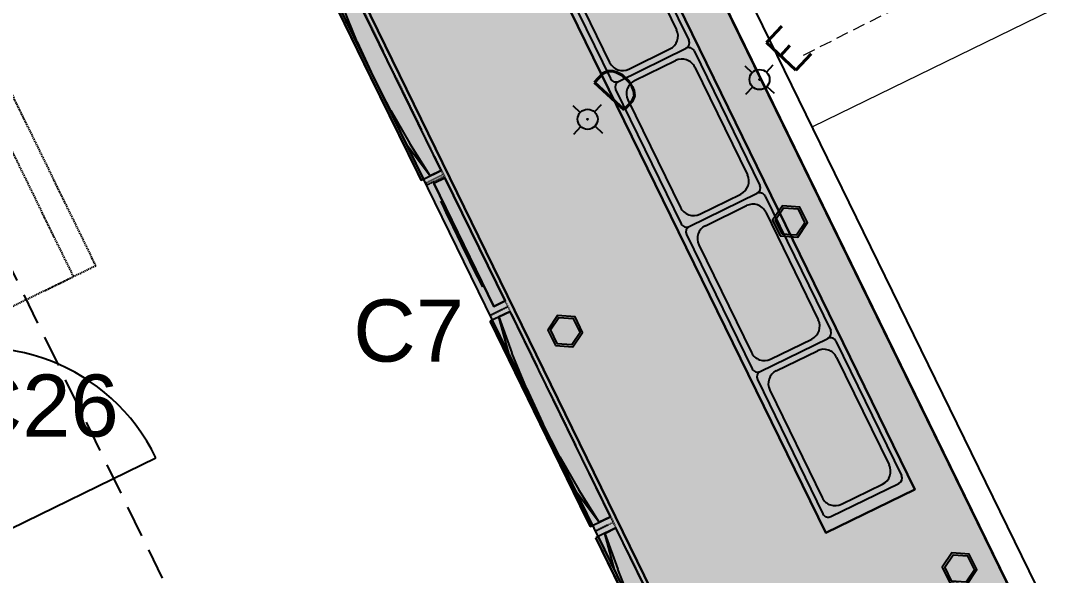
# Model space of a CAD drawing. Header units: millimetres. Extents: x 9159 to 17971, y 10368 to 13314.
# Drawn here: x 14528.6 to 14738.2, y 11445.5 to 11557.1 of the extents above; entities that cross this region are included whole.
import ezdxf
from ezdxf.enums import TextEntityAlignment as Align

# ---------------------------------------------------------------- set-up
doc = ezdxf.new("R2010")
doc.units = ezdxf.units.MM
doc.header["$LTSCALE"] = 5
for name, pattern in [('DASHED', [19.05, 12.7, -6.35]), ('HIDDEN', [0.375, 0.25, -0.125]), ('NASCOSTA', [0.375, 0.25, -0.125]), ('TRATTEGGIATA', [0.75, 0.5, -0.25])]:
    doc.linetypes.add(name, pattern=pattern)
for name, color, linetype in [('200-EquipBlack-3d', 250, 'Continuous'), ('200-EquipBorder-2d', 9, 'Continuous'), ('200-EquipDoors-2d', 252, 'Continuous'), ('200-EquipID-2d', 7, 'Continuous'), ('200-EquipInternal-2d', 252, 'Continuous'), ('200-EquipSteel-3d', 9, 'Continuous'), ('250-Drain-2D', 140, 'Continuous'), ('250-ele-2d', 20, 'Continuous')]:
    doc.layers.add(name, color=color, linetype=linetype)
doc.layers.add('200-InsPoint-3D', color=3, linetype='Continuous', plot=False)
doc.layers.add('Auto-Tefris', color=32, linetype='Continuous', lineweight=18)
doc.layers.add('SAF_DOSEME', color=147, linetype='Continuous', lineweight=0)
doc.styles.add('Arial', font='arial.ttf')
doc.styles.add('ROMANS', font='micross.ttf')
doc.styles.add('SIMPLEX', font='SIMPLEX')

# ---------------------------------------------------------------- blocks, each defined once
blk = doc.blocks.new('ELECTROLUX-MC-PORTASINISTRA400')
at = {"layer": '200-EquipDoors-2d', "extrusion": (-1, 0, 0)}
blk.add_line((0, 0), (0, -365), dxfattribs=at)
at = {"layer": '200-EquipDoors-2d'}
blk.add_arc((0, 30), 395, 270, 355.6442, dxfattribs=at)
at = {"layer": '200-EquipSteel-3d'}
for points in [[(0, 70, 205), (0, 70, 650), (395, 70, 650), (395, 70, 205)], [(0, 70, 650), (0, 30, 650), (395, 30, 650), (395, 70, 650)], [(0, 30, 205), (0, 70, 205), (395, 70, 205), (395, 30, 205)], [(0, 70, 650), (0, 30, 650), (0, 30, 205), (0, 70, 205)], [(395, 70, 650), (395, 30, 650), (395, 30, 205), (395, 70, 205)], [(100, 50, 599.6), (295, 50, 599.6), (295, 30, 565), (100, 30, 565)], [(100, 50, 599.6), (100, 30, 635), (295, 30, 635), (295, 50, 599.6)], [(100, 30, 635), (100, 30, 565), (100, 50, 599.6)], [(295, 30, 635), (295, 30, 565), (295, 50, 599.6)], [(100, 30, 635), (100, 25, 635), (295, 25, 635), (295, 30, 635)], [(295, 30, 605), (295, 25, 605), (100, 25, 605), (100, 30, 605)], [(100, 25, 605), (100, 30, 605), (100, 30, 635), (100, 25, 635)], [(100, 25, 635), (100, 25, 605), (295, 25, 605), (295, 25, 635)], [(295, 25, 635), (295, 30, 635), (295, 30, 605), (295, 25, 605)]]:
    blk.add_3dface(points, dxfattribs=at)
at = {"layer": '200-EquipSteel-3d', "invisible_edges": 5}
for points in [[(100, 30, 565), (0, 30, 205), (395, 30, 205), (295, 30, 565)], [(0, 30, 650), (100, 30, 635), (100, 30, 565), (0, 30, 205)], [(0, 30, 650), (100, 30, 635), (295, 30, 635), (395, 30, 650)], [(395, 30, 650), (295, 30, 635), (295, 30, 565), (395, 30, 205)]]:
    blk.add_3dface(points, dxfattribs=at)
blk = doc.blocks.new('E7PCGD1KF0')
blk.add_blockref('ELECTROLUX-MC-PORTASINISTRA400', (2.5, -730))
blk = doc.blocks.new('attrib')
at = {"layer": '200-EquipID-2d', "style": 'Arial'}
blk.add_attdef('POS', text='', height=2.5, dxfattribs=at).set_placement((0, 0, -1), align=Align.MIDDLE)
at = {"layer": '200-EquipID-2d', "style": 'ROMANS', "flags": 1}
for tag, p in [('ZONA', (0, -4.905, -2)), ('EQUIPMENTDATA', (0, -7.89, -2)), ('LONGDESCR', (0, -11.302, -2)), ('EQUIPMENTCONN', (0, -14.714, -2)), ('ACCESSORYDATA', (0, -18.552, -2)), ('ACCESSORYCONN', (0, -21.857, -2))]:
    blk.add_attdef(tag, text='', height=2.5, dxfattribs=at).set_placement(p, align=Align.CENTER)
blk = doc.blocks.new('RCDR3M30H')
at = {"layer": '200-EquipBlack-3d'}
for points, invisible_edges in [([(534.2, -687.8, 805.5), (538.2, -688, 798.9), (547.9, -687.7, 790.8), (547.9, -687.7, 805.5)], 12), ([(534.2, -687.8, 805.5), (547.9, -687.7, 805.5), (547.9, -687.7, 820.2), (537.5, -687.9, 812.6)], 3), ([(547.9, -687.7, 790.8), (564.4, -688.4, 783.1), (564.4, -688.4, 825.6), (547.9, -687.7, 820.2)], 10), ([(564.4, -688.4, 783.1), (591.9, -688.3, 777.7), (591.9, -688.3, 830.7), (564.4, -688.4, 825.6)], 10), ([(591.9, -688.3, 777.7), (630.4, -688.4, 775.7), (630.4, -688.4, 832.7), (591.9, -688.3, 830.7)], 10), ([(630.4, -688.4, 775.7), (668.8, -688.3, 777.7), (668.8, -688.3, 830.7), (630.4, -688.4, 832.7)], 10), ([(668.8, -688.3, 777.7), (696.3, -688.4, 783.1), (696.3, -688.4, 825.6), (668.8, -688.3, 830.7)], 10), ([(696.3, -688.4, 783.1), (712.8, -687.7, 790.8), (712.8, -687.7, 820.2), (696.3, -688.4, 825.6)], 10), ([(726.5, -687.8, 805.5), (712.8, -687.7, 805.5), (712.8, -687.7, 790.8), (723.2, -687.9, 799.9)], 3), ([(726.5, -687.8, 805.5), (722.5, -688, 813.7), (712.8, -687.7, 820.2), (712.8, -687.7, 805.5)], 12)]:
    blk.add_3dface(points, dxfattribs=dict(at, invisible_edges=invisible_edges))
at = {"layer": '200-EquipBorder-2d'}
blk.add_lwpolyline([(0, -700), (1759, -700), (1759, 0), (0, 0)], close=True, dxfattribs=at)
at = {"layer": '200-EquipInternal-2d', "linetype": 'Continuous'}
for p, q in [((161.5, -97), (462.5, -97)), ((486.5, -97), (787.5, -97)), ((811.5, -97), (1112.5, -97)), ((1136.5, -97), (1437.5, -97)), ((191.5, -110), (432.5, -110)), ((474.3, -107.9), (474.7, -107.9)), ((474.5, -261), (474.5, -109)), ((474.5, -261), (474.5, -109)), ((516.5, -110), (757.5, -110)), ((799.3, -107.9), (799.7, -107.9)), ((799.5, -261), (799.5, -109)), ((799.5, -261), (799.5, -109)), ((841.5, -110), (1082.5, -110)), ((1124.5, -261), (1124.5, -109)), ((1166.5, -110), (1407.5, -110)), ((1449.5, -261), (1449.5, -109)), ((461.5, -231), (461.5, -139)), ((487.5, -231), (487.5, -139)), ((786.5, -231), (786.5, -139)), ((812.5, -231), (812.5, -139)), ((1111.5, -231), (1111.5, -139)), ((1137.5, -231), (1137.5, -139)), ((1436.5, -231), (1436.5, -139)), ((191.5, -260), (432.5, -260)), ((474.3, -262.1), (474.7, -262.1)), ((516.5, -260), (757.5, -260)), ((799.3, -262.1), (799.7, -262.1)), ((841.5, -260), (1082.5, -260)), ((1166.5, -260), (1407.5, -260)), ((161.5, -273), (462.5, -273)), ((486.5, -273), (787.5, -273)), ((811.5, -273), (1112.5, -273)), ((1136.5, -273), (1437.5, -273))]:
    blk.add_line(p, q, dxfattribs=at)
at = {"layer": '200-EquipInternal-2d', "linetype": 'NASCOSTA'}
for p, q in [((0, -660), (1759, -660)), ((488, -700), (488, -660)), ((492.4, -700), (492.4, -660)), ((784.2, -700), (784.2, -660)), ((1267.4, -700), (1267.4, -660))]:
    blk.add_line(p, q, dxfattribs=at)
at = {"layer": '200-EquipInternal-2d', "linetype": 'Continuous'}
blk.add_lwpolyline([(124.5, -285), (124.5, -85), (1474.5, -85), (1474.5, -285), (124.5, -285)], dxfattribs=at)
for centre, radius, start, end in [((462.5, -109), 12, 0, 90), ((486.5, -109), 12, 90, 180), ((787.5, -109), 12, 0, 90), ((811.5, -109), 12, 90, 180), ((1112.5, -109), 12, 0, 90), ((1136.5, -109), 12, 90, 180), ((1437.5, -109), 12, 0, 90), ((432.5, -139), 29, 0, 90), ((516.5, -139), 29, 90, 180), ((757.5, -139), 29, 0, 90), ((841.5, -139), 29, 90, 180), ((1082.5, -139), 29, 0, 90), ((1166.5, -139), 29, 90, 180), ((1407.5, -139), 29, 0, 90), ((432.5, -231), 29, 270, 0), ((516.5, -231), 29, 180, 270), ((757.5, -231), 29, 270, 0), ((841.5, -231), 29, 180, 270), ((1082.5, -231), 29, 270, 0), ((1166.5, -231), 29, 180, 270), ((1407.5, -231), 29, 270, 0), ((462.5, -261), 12, 270, 0), ((486.5, -261), 12, 180, 270), ((787.5, -261), 12, 270, 0), ((811.5, -261), 12, 180, 270), ((1112.5, -261), 12, 270, 0), ((1136.5, -261), 12, 180, 270), ((1437.5, -261), 12, 270, 0)]:
    blk.add_arc(centre, radius, start, end, dxfattribs=at)
at = {"layer": '200-EquipSteel-3d', "elevation": 60}
for points in [[(897, -104.6), (914.5, -74.2), (897, -43.9), (862, -43.9), (844.5, -74.2), (862, -104.6)], [(1674.5, -104.6), (1692, -74.2), (1674.5, -43.9), (1639.5, -43.9), (1622, -74.2), (1639.5, -104.6)], [(897, -608.1), (914.5, -577.7), (897, -547.4), (862, -547.4), (844.5, -577.7), (862, -608.1)]]:
    blk.add_lwpolyline(points, close=True, dxfattribs=at)
at = {"layer": '200-EquipSteel-3d'}
for points in [[(894.5, -100.2), (909.5, -74.2), (894.5, -48.3), (864.5, -48.3), (849.5, -74.2), (864.5, -100.2)], [(1672, -100.2), (1687, -74.2), (1672, -48.3), (1642, -48.3), (1627, -74.2), (1642, -100.2)], [(894.5, -603.7), (909.5, -577.7), (894.5, -551.8), (864.5, -551.8), (849.5, -577.7), (864.5, -603.7)]]:
    blk.add_lwpolyline(points, close=True, dxfattribs=at)
blk.add_solid([(0, -700, 860), (0, 0, 860), (1759, -700, 860), (1759, 0, 860)], dxfattribs=at)
at = {"layer": '200-EquipSteel-3d', "extrusion": (-1.29408e-31, -1, 1.83691e-16)}
for points in [[(509.1, 189.2, 687.2), (509.1, 181.7, 687.2), (546.6, 189.2, 687.2), (546.6, 181.7, 687.2)], [(509.1, 219.6, 687.2), (509.1, 212.1, 687.2), (546.6, 219.6, 687.2), (546.6, 212.1, 687.2)], [(509.1, 249.6, 687.2), (509.1, 242.1, 687.2), (546.6, 249.6, 687.2), (546.6, 242.1, 687.2)], [(509.1, 279.6, 687.2), (509.1, 272.1, 687.2), (546.6, 279.6, 687.2), (546.6, 272.1, 687.2)], [(509.1, 529.8, 687.2), (509.1, 522.3, 687.2), (546.6, 529.8, 687.2), (546.6, 522.3, 687.2)], [(509.1, 560.2, 687.2), (509.1, 552.7, 687.2), (546.6, 560.2, 687.2), (546.6, 552.7, 687.2)], [(509.1, 590.2, 687.2), (509.1, 582.7, 687.2), (546.6, 590.2, 687.2), (546.6, 582.7, 687.2)], [(509.1, 650.2, 687.2), (509.1, 642.7, 687.2), (546.6, 650.2, 687.2), (546.6, 642.7, 687.2)], [(509.1, 620.2, 687.2), (509.1, 612.7, 687.2), (546.6, 620.2, 687.2), (546.6, 612.7, 687.2)], [(509.1, 680.2, 687.2), (509.1, 672.7, 687.2), (546.6, 680.2, 687.2), (546.6, 672.7, 687.2)], [(509.1, 710.2, 687.2), (509.1, 702.7, 687.2), (546.6, 710.2, 687.2), (546.6, 702.7, 687.2)], [(538.8, 264.6, 687.2), (538.8, 257.1, 687.2), (576.3, 264.6, 687.2), (576.3, 257.1, 687.2)], [(538.8, 204.6, 687.2), (538.8, 197.1, 687.2), (576.3, 204.6, 687.2), (576.3, 197.1, 687.2)], [(538.8, 234.6, 687.2), (538.8, 227.1, 687.2), (576.3, 234.6, 687.2), (576.3, 227.1, 687.2)], [(538.8, 545.2, 687.2), (538.8, 537.7, 687.2), (576.3, 545.2, 687.2), (576.3, 537.7, 687.2)], [(538.8, 575.2, 687.2), (538.8, 567.7, 687.2), (576.3, 575.2, 687.2), (576.3, 567.7, 687.2)], [(538.8, 605.2, 687.2), (538.8, 597.7, 687.2), (576.3, 605.2, 687.2), (576.3, 597.7, 687.2)], [(538.8, 635.2, 687.2), (538.8, 627.7, 687.2), (576.3, 635.2, 687.2), (576.3, 627.7, 687.2)], [(538.8, 665.2, 687.2), (538.8, 657.7, 687.2), (576.3, 665.2, 687.2), (576.3, 657.7, 687.2)], [(538.8, 695.2, 687.2), (538.8, 687.7, 687.2), (576.3, 695.2, 687.2), (576.3, 687.7, 687.2)], [(561.6, 189.2, 687.2), (561.6, 181.7, 687.2), (599.1, 189.2, 687.2), (599.1, 181.7, 687.2)], [(561.6, 219.6, 687.2), (561.6, 212.1, 687.2), (599.1, 219.6, 687.2), (599.1, 212.1, 687.2)], [(561.6, 249.6, 687.2), (561.6, 242.1, 687.2), (599.1, 249.6, 687.2), (599.1, 242.1, 687.2)], [(561.6, 279.6, 687.2), (561.6, 272.1, 687.2), (599.1, 279.6, 687.2), (599.1, 272.1, 687.2)], [(561.6, 529.8, 687.2), (561.6, 522.3, 687.2), (599.1, 529.8, 687.2), (599.1, 522.3, 687.2)], [(561.6, 560.2, 687.2), (561.6, 552.7, 687.2), (599.1, 560.2, 687.2), (599.1, 552.7, 687.2)], [(561.6, 590.2, 687.2), (561.6, 582.7, 687.2), (599.1, 590.2, 687.2), (599.1, 582.7, 687.2)], [(561.6, 650.2, 687.2), (561.6, 642.7, 687.2), (599.1, 650.2, 687.2), (599.1, 642.7, 687.2)], [(561.6, 620.2, 687.2), (561.6, 612.7, 687.2), (599.1, 620.2, 687.2), (599.1, 612.7, 687.2)], [(561.6, 680.2, 687.2), (561.6, 672.7, 687.2), (599.1, 680.2, 687.2), (599.1, 672.7, 687.2)], [(561.6, 710.2, 687.2), (561.6, 702.7, 687.2), (599.1, 710.2, 687.2), (599.1, 702.7, 687.2)], [(591.3, 264.6, 687.2), (591.3, 257.1, 687.2), (628.8, 264.6, 687.2), (628.8, 257.1, 687.2)], [(591.3, 204.6, 687.2), (591.3, 197.1, 687.2), (628.8, 204.6, 687.2), (628.8, 197.1, 687.2)], [(591.3, 234.6, 687.2), (591.3, 227.1, 687.2), (628.8, 234.6, 687.2), (628.8, 227.1, 687.2)], [(591.3, 545.2, 687.2), (591.3, 537.7, 687.2), (628.8, 545.2, 687.2), (628.8, 537.7, 687.2)], [(591.3, 575.2, 687.2), (591.3, 567.7, 687.2), (628.8, 575.2, 687.2), (628.8, 567.7, 687.2)], [(591.3, 605.2, 687.2), (591.3, 597.7, 687.2), (628.8, 605.2, 687.2), (628.8, 597.7, 687.2)], [(591.3, 635.2, 687.2), (591.3, 627.7, 687.2), (628.8, 635.2, 687.2), (628.8, 627.7, 687.2)], [(591.3, 665.2, 687.2), (591.3, 657.7, 687.2), (628.8, 665.2, 687.2), (628.8, 657.7, 687.2)], [(591.3, 695.2, 687.2), (591.3, 687.7, 687.2), (628.8, 695.2, 687.2), (628.8, 687.7, 687.2)], [(614.1, 189.2, 687.2), (614.1, 181.7, 687.2), (651.6, 189.2, 687.2), (651.6, 181.7, 687.2)], [(614.1, 249.6, 687.2), (614.1, 242.1, 687.2), (651.6, 249.6, 687.2), (651.6, 242.1, 687.2)], [(614.1, 219.6, 687.2), (614.1, 212.1, 687.2), (651.6, 219.6, 687.2), (651.6, 212.1, 687.2)], [(614.1, 279.6, 687.2), (614.1, 272.1, 687.2), (651.6, 279.6, 687.2), (651.6, 272.1, 687.2)], [(614.1, 529.8, 687.2), (614.1, 522.3, 687.2), (651.6, 529.8, 687.2), (651.6, 522.3, 687.2)], [(614.1, 590.2, 687.2), (614.1, 582.7, 687.2), (651.6, 590.2, 687.2), (651.6, 582.7, 687.2)], [(614.1, 560.2, 687.2), (614.1, 552.7, 687.2), (651.6, 560.2, 687.2), (651.6, 552.7, 687.2)], [(614.1, 680.2, 687.2), (614.1, 672.7, 687.2), (651.6, 680.2, 687.2), (651.6, 672.7, 687.2)], [(614.1, 620.2, 687.2), (614.1, 612.7, 687.2), (651.6, 620.2, 687.2), (651.6, 612.7, 687.2)], [(614.1, 650.2, 687.2), (614.1, 642.7, 687.2), (651.6, 650.2, 687.2), (651.6, 642.7, 687.2)], [(614.1, 710.2, 687.2), (614.1, 702.7, 687.2), (651.6, 710.2, 687.2), (651.6, 702.7, 687.2)], [(643.8, 264.6, 687.2), (643.8, 257.1, 687.2), (681.3, 264.6, 687.2), (681.3, 257.1, 687.2)], [(643.8, 204.6, 687.2), (643.8, 197.1, 687.2), (681.3, 204.6, 687.2), (681.3, 197.1, 687.2)], [(643.8, 234.6, 687.2), (643.8, 227.1, 687.2), (681.3, 234.6, 687.2), (681.3, 227.1, 687.2)], [(643.8, 545.2, 687.2), (643.8, 537.7, 687.2), (681.3, 545.2, 687.2), (681.3, 537.7, 687.2)], [(643.8, 575.2, 687.2), (643.8, 567.7, 687.2), (681.3, 575.2, 687.2), (681.3, 567.7, 687.2)], [(643.8, 605.2, 687.2), (643.8, 597.7, 687.2), (681.3, 605.2, 687.2), (681.3, 597.7, 687.2)], [(643.8, 665.2, 687.2), (643.8, 657.7, 687.2), (681.3, 665.2, 687.2), (681.3, 657.7, 687.2)], [(643.8, 635.2, 687.2), (643.8, 627.7, 687.2), (681.3, 635.2, 687.2), (681.3, 627.7, 687.2)], [(643.8, 695.2, 687.2), (643.8, 687.7, 687.2), (681.3, 695.2, 687.2), (681.3, 687.7, 687.2)], [(666.6, 189.2, 687.2), (666.6, 181.7, 687.2), (704.1, 189.2, 687.2), (704.1, 181.7, 687.2)], [(666.6, 219.6, 687.2), (666.6, 212.1, 687.2), (704.1, 219.6, 687.2), (704.1, 212.1, 687.2)], [(666.6, 249.6, 687.2), (666.6, 242.1, 687.2), (704.1, 249.6, 687.2), (704.1, 242.1, 687.2)], [(666.6, 279.6, 687.2), (666.6, 272.1, 687.2), (704.1, 279.6, 687.2), (704.1, 272.1, 687.2)], [(666.6, 529.8, 687.2), (666.6, 522.3, 687.2), (704.1, 529.8, 687.2), (704.1, 522.3, 687.2)], [(666.6, 560.2, 687.2), (666.6, 552.7, 687.2), (704.1, 560.2, 687.2), (704.1, 552.7, 687.2)], [(666.6, 590.2, 687.2), (666.6, 582.7, 687.2), (704.1, 590.2, 687.2), (704.1, 582.7, 687.2)], [(666.6, 650.2, 687.2), (666.6, 642.7, 687.2), (704.1, 650.2, 687.2), (704.1, 642.7, 687.2)], [(666.6, 620.2, 687.2), (666.6, 612.7, 687.2), (704.1, 620.2, 687.2), (704.1, 612.7, 687.2)], [(666.6, 680.2, 687.2), (666.6, 672.7, 687.2), (704.1, 680.2, 687.2), (704.1, 672.7, 687.2)], [(666.6, 710.2, 687.2), (666.6, 702.7, 687.2), (704.1, 710.2, 687.2), (704.1, 702.7, 687.2)], [(696.3, 264.6, 687.2), (696.3, 257.1, 687.2), (733.8, 264.6, 687.2), (733.8, 257.1, 687.2)], [(696.3, 204.6, 687.2), (696.3, 197.1, 687.2), (733.8, 204.6, 687.2), (733.8, 197.1, 687.2)], [(696.3, 234.6, 687.2), (696.3, 227.1, 687.2), (733.8, 234.6, 687.2), (733.8, 227.1, 687.2)], [(696.3, 545.2, 687.2), (696.3, 537.7, 687.2), (733.8, 545.2, 687.2), (733.8, 537.7, 687.2)], [(696.3, 575.2, 687.2), (696.3, 567.7, 687.2), (733.8, 575.2, 687.2), (733.8, 567.7, 687.2)], [(696.3, 605.2, 687.2), (696.3, 597.7, 687.2), (733.8, 605.2, 687.2), (733.8, 597.7, 687.2)], [(696.3, 635.2, 687.2), (696.3, 627.7, 687.2), (733.8, 635.2, 687.2), (733.8, 627.7, 687.2)], [(696.3, 665.2, 687.2), (696.3, 657.7, 687.2), (733.8, 665.2, 687.2), (733.8, 657.7, 687.2)], [(696.3, 695.2, 687.2), (696.3, 687.7, 687.2), (733.8, 695.2, 687.2), (733.8, 687.7, 687.2)], [(719.1, 189.2, 687.2), (719.1, 181.7, 687.2), (756.6, 189.2, 687.2), (756.6, 181.7, 687.2)], [(719.1, 219.6, 687.2), (719.1, 212.1, 687.2), (756.6, 219.6, 687.2), (756.6, 212.1, 687.2)], [(719.1, 249.6, 687.2), (719.1, 242.1, 687.2), (756.6, 249.6, 687.2), (756.6, 242.1, 687.2)], [(719.1, 279.6, 687.2), (719.1, 272.1, 687.2), (756.6, 279.6, 687.2), (756.6, 272.1, 687.2)], [(719.1, 529.8, 687.2), (719.1, 522.3, 687.2), (756.6, 529.8, 687.2), (756.6, 522.3, 687.2)], [(719.1, 560.2, 687.2), (719.1, 552.7, 687.2), (756.6, 560.2, 687.2), (756.6, 552.7, 687.2)], [(719.1, 590.2, 687.2), (719.1, 582.7, 687.2), (756.6, 590.2, 687.2), (756.6, 582.7, 687.2)], [(719.1, 650.2, 687.2), (719.1, 642.7, 687.2), (756.6, 650.2, 687.2), (756.6, 642.7, 687.2)], [(719.1, 620.2, 687.2), (719.1, 612.7, 687.2), (756.6, 620.2, 687.2), (756.6, 612.7, 687.2)], [(719.1, 680.2, 687.2), (719.1, 672.7, 687.2), (756.6, 680.2, 687.2), (756.6, 672.7, 687.2)], [(719.1, 710.2, 687.2), (719.1, 702.7, 687.2), (756.6, 710.2, 687.2), (756.6, 702.7, 687.2)]]:
    blk.add_solid(points, dxfattribs=at)
at = {"layer": '200-EquipSteel-3d'}
for points in [[(1755, -1, 150), (4, -1, 150), (4, -1, 860), (1755, -1, 860)], [(1755, -651, 150), (4, -651, 150), (4, -651, 860), (1755, -651, 860)], [(19, -660, 845), (19, -700, 845), (479, -700, 845), (479, -660, 845)], [(479, -685, 165), (479, -685, 845), (479, -660, 845), (479, -660, 165)], [(795, -660, 165), (795, -685, 165), (795, -685, 845), (795, -660, 845)], [(795, -660, 845), (795, -700, 845), (1255, -700, 845), (1255, -660, 845)], [(1255, -685, 165), (1255, -685, 845), (1255, -660, 845), (1255, -660, 165)], [(1280, -660, 165), (1280, -685, 165), (1280, -685, 845), (1280, -660, 845)], [(1280, -660, 845), (1280, -700, 845), (1740, -700, 845), (1740, -660, 845)]]:
    blk.add_3dface(points, dxfattribs=at)
for points, invisible_edges in [([(479, -685, 845), (479, -685, 165), (402.6, -693.3, 165), (400.9, -700, 845)], 4), ([(871.4, -693.3, 165), (871.8, -700, 845), (795, -685, 845), (795, -685, 165)], 1), ([(1255, -685, 845), (1255, -685, 165), (1178.6, -693.3, 165), (1176.9, -700, 845)], 4), ([(1356.4, -693.3, 165), (1356.8, -700, 845), (1280, -685, 845), (1280, -685, 165)], 1), ([(19, -705, 840), (35.2, -705, 811.5), (249, -705, 792.1), (249, -705, 840)], 4), ([(172.3, -700, 845), (172.1, -698.3, 165), (95.4, -693.3, 165), (95.8, -700, 845)], 5), ([(249, -700, 165), (249.7, -700, 845), (172.3, -700, 845), (172.1, -698.3, 165)], 5), ([(326.2, -700, 845), (325.9, -698.3, 165), (249, -700, 165), (249.7, -700, 845)], 5), ([(479, -705, 840), (463.4, -705, 811.5), (249, -705, 792.1), (249, -705, 840)], 4), ([(402.6, -693.3, 165), (400.9, -700, 845), (326.2, -700, 845), (325.9, -698.3, 165)], 5), ([(795, -705, 840), (811.2, -705, 811.5), (1025, -705, 792.1), (1025, -705, 840)], 4), ([(948.3, -700, 845), (948.1, -698.3, 165), (871.4, -693.3, 165), (871.8, -700, 845)], 5), ([(1025, -700, 165), (1025.7, -700, 845), (948.3, -700, 845), (948.1, -698.3, 165)], 5), ([(1102.2, -700, 845), (1101.9, -698.3, 165), (1025, -700, 165), (1025.7, -700, 845)], 5), ([(1255, -705, 840), (1239.4, -705, 811.5), (1025, -705, 792.1), (1025, -705, 840)], 4), ([(1178.6, -693.3, 165), (1176.9, -700, 845), (1102.2, -700, 845), (1101.9, -698.3, 165)], 5), ([(1280, -705, 840), (1296.2, -705, 811.5), (1510, -705, 792.1), (1510, -705, 840)], 4), ([(1433.3, -700, 845), (1433.1, -698.3, 165), (1356.4, -693.3, 165), (1356.8, -700, 845)], 5)]:
    blk.add_3dface(points, dxfattribs=dict(at, invisible_edges=invisible_edges))
at = {"layer": '200-EquipSteel-3d', "linetype": 'Continuous'}
for points in [[(19, -705, 840), (479, -705, 840), (479, -700, 845), (19, -700, 845)], [(795, -705, 840), (1255, -705, 840), (1255, -700, 845), (795, -700, 845)], [(1280, -705, 840), (1740, -705, 840), (1740, -700, 845), (1280, -700, 845)]]:
    blk.add_3dface(points, dxfattribs=at)
at = {"layer": '200-InsPoint-3D', "linetype": 'NASCOSTA', "flags": 9}
blk.add_attdef('DISTANG', (0, 0), '', height=1, dxfattribs=at)
at = {"layer": '200-EquipSteel-3d', "linetype": 'Continuous'}
mesh = blk.add_polymesh((6, 3), dxfattribs=at)
for k, corner in enumerate([(1474.5, -285, 930), (1474.5, -285, 900), (1474.5, -285, 900), (124.5, -285, 930), (124.5, -285, 900), (124.5, -285, 900), (124.5, -85, 930), (124.5, -85, 900), (124.5, -285, 900), (1474.5, -85, 930), (1474.5, -85, 900), (1474.5, -285, 900), (1474.5, -85, 930), (1474.5, -85, 930), (1474.5, -285, 930), (124.5, -85, 930), (124.5, -85, 930), (124.5, -285, 930)]):
    mesh.set_mesh_vertex(divmod(k, 3), corner)
mesh = blk.add_polymesh((6, 3), dxfattribs=at)
for k, corner in enumerate([(771.6, -685, 845), (771.6, -685, 165), (771.6, -685, 165), (495.6, -685, 845), (495.6, -685, 165), (495.6, -685, 165), (495.6, -660, 845), (495.6, -660, 165), (495.6, -685, 165), (771.6, -660, 845), (771.6, -660, 165), (771.6, -685, 165), (771.6, -660, 845), (771.6, -660, 845), (771.6, -685, 845), (495.6, -660, 845), (495.6, -660, 845), (495.6, -685, 845)]):
    mesh.set_mesh_vertex(divmod(k, 3), corner)
blk = doc.blocks.new('DCON')
at = {"layer": '250-Drain-2D'}
for p, q in [((0, 40.6), (0, 20.3)), ((-40.6, 0), (-20.3, 0)), ((20.3, 0), (40.6, 0)), ((0, -20.3), (0, -40.6))]:
    blk.add_line(p, q, dxfattribs=at)
for radius in [20.3, 1]:
    blk.add_circle((0, 0), radius, dxfattribs=at)
blk.add_point((0, 0), dxfattribs=at)
at = {"layer": '250-Drain-2D', "style": 'SIMPLEX', "flags": 8}
blk.add_attdef('D', (50, -40.6), '', height=81, dxfattribs=at)
blk = doc.blocks.new('ECON')
at = {"layer": '250-ele-2d'}
for p, q in [((0, 40.6), (0, 20.3)), ((-40.6, 0), (-20.3, 0)), ((20.3, 0), (40.6, 0)), ((0, -20.3), (0, -40.6))]:
    blk.add_line(p, q, dxfattribs=at)
for radius in [20.3, 1]:
    blk.add_circle((0, 0), radius, dxfattribs=at)
blk.add_point((0, 0), dxfattribs=at)
at = {"layer": '250-ele-2d', "style": 'SIMPLEX', "flags": 8}
blk.add_attdef('E', (50, -40.6), '', height=81, dxfattribs=at)
blk = doc.blocks.new('E7BAPP00RH')
at = {"layer": '200-EquipDoors-2d', "linetype": 'TRATTEGGIATA'}
for p, q in [((3, -730), (3, -1081)), ((3, -1031), (1276, -1031)), ((3, -1081), (1276, -1081))]:
    blk.add_line(p, q, dxfattribs=at)

msp = doc.modelspace()

# ---------------------------------------------------------------- linework, layer by layer
for p, q in [((14878.94, 11144.69), (14516.52, 11886.65)), ((14874.45, 11142.5), (14512.03, 11884.45))]:
    msp.add_line(p, q)
at = {"layer": '200-EquipBorder-2d', "linetype": 'DASHED', "ltscale": 0.1}
msp.add_lwpolyline([(14428.84, 11707.31), (14560.51, 11437.75), (14380.8, 11349.97), (14249.13, 11619.53)], close=True, dxfattribs=at)
at = {"layer": 'Auto-Tefris', "linetype": 'HIDDEN', "ltscale": 2}
msp.add_line((14772.03, 11593.45, -0.31), (14685.18, 11549.64), dxfattribs=at)
at = {"layer": 'Auto-Tefris', "ltscale": 2}
msp.add_line((14778.61, 11579.97, -0.31), (14687.95, 11535.69), dxfattribs=at)
at = {"layer": 'SAF_DOSEME', "elevation": 0}
msp.add_lwpolyline([(14060.53, 10608.73, -0.142512), (16744.25, 11542.34)], format="xyb", dxfattribs=at)
at = {"layer": 'SAF_DOSEME'}
msp.add_lwpolyline([(14060.53, 10608.73, -0.142512), (16744.25, 11542.34)], format="xyb", dxfattribs=at)
msp.add_arc((17006.91, 6463.27), 5085.86, 92.96032, 125.4032, dxfattribs=at)
msp.add_arc((17006.91, 6463.27), 5085.86, 92.96032, 125.4032, dxfattribs=at)

# ---------------------------------------------------------------- block references
for name, p, xscale, yscale, zscale, rotation in [('E7BAPP00RH', (14446.67, 11460.04), 0.1000000000006858, 0.09999999999914166, 0.09999999999999432, 116.0336756893026), ('RCDR3M30H', (14651.49, 11598.95), 0.09999999999885646, 0.1000000000008185, 0.1, 296.0336756892347), ('E7PCGD1KF0', (14457.49, 11420.81), 0.0999999999992745, 0.09999999999854481, 0.1, 116.0336756885377)]:
    msp.add_blockref(name, p, dxfattribs=dict(xscale=xscale, yscale=yscale, zscale=zscale, rotation=rotation))
at = {"xscale": 0.1000000000006948, "yscale": 0.1000000000008185, "zscale": 0.1, "rotation": 46.98805123295735}
for name, p, values in [('ECON', (14677.29, 11545.23), {'E': 'E'}), ('DCON', (14642.68, 11537.23), {'D': 'D'})]:
    msp.add_blockref(name, p, dxfattribs=at).add_auto_attribs(values)
at = {"layer": '200-EquipID-2d'}
ref = msp.add_blockref('attrib', (14606.64, 11494.7, -7.5), dxfattribs=dict(at, xscale=5, yscale=5.000000000000141, zscale=5))
ref.add_attrib('POS', 'C7', dxfattribs={"color": 7, "height": 12.5, "style": 'Arial'}).set_placement((14606.64, 11494.7, -12.5), align=Align.MIDDLE)
ref = msp.add_blockref('attrib', (14532.28, 11479.6), dxfattribs=dict(at, xscale=5, yscale=4.99999999999985, zscale=5))
ref.add_attrib('POS', 'C26', dxfattribs={"color": 7, "height": 12.5, "style": 'Arial'}).set_placement((14532.28, 11479.6, -5), align=Align.MIDDLE)

doc.saveas('drawing.dxf')
